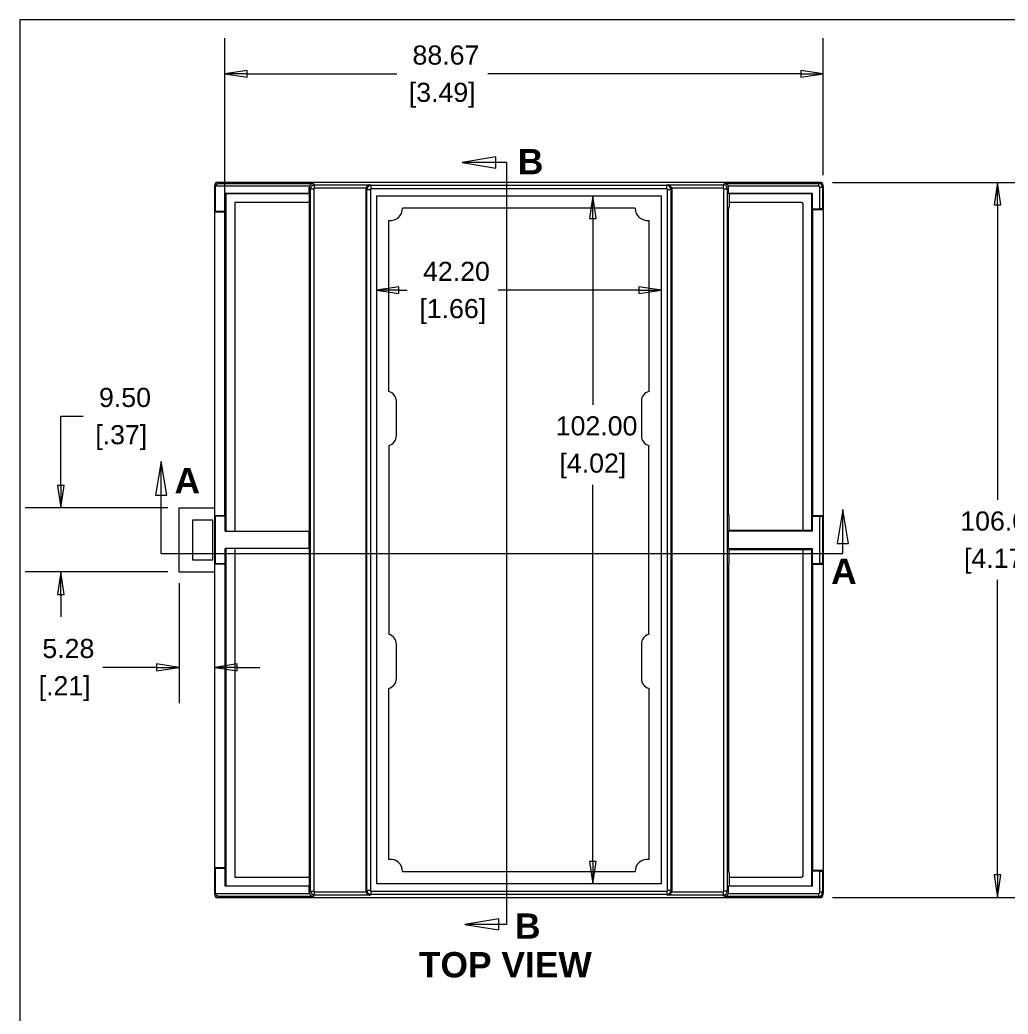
# Model space of a CAD drawing. Header units: millimetres. Extents: x 6 to 460, y 6 to 354.
# Drawn here: x 12.5 to 158.9, y 200 to 347.3 of the extents above; entities that cross this region are included whole.
import ezdxf

# ---------------------------------------------------------------- set-up
doc = ezdxf.new("R2010")
doc.units = ezdxf.units.MM
doc.header["$LTSCALE"] = 1.666667
doc.layers.get('0').update_dxf_attribs({"lineweight": 25})
for name, color, linetype, lineweight in [('Dimension (ANSI)', 7, 'Continuous', 9), ('Section Line (ANSI)', 7, 'Continuous', 9), ('Sketch Geometry (ANSI)', 7, 'Continuous', 9), ('Symbol (ANSI)', 7, 'Continuous', 9), ('Visible (ANSI)', 7, 'Continuous', 9), ('Visible Narrow (ANSI)', 7, 'Continuous', 9)]:
    doc.layers.add(name, color=color, linetype=linetype, lineweight=lineweight)
doc.styles.add('Label Text (ANSI)', font='arialbd.ttf')
doc.styles.add('Note Text (ANSI)', font='arial.ttf')
doc.dimstyles.new('Default - mm_inch (ANSI)', dxfattribs={"dimscale": 1.666667, "dimtxt": 1.7, "dimasz": 2, "dimexe": 3.175, "dimexo": 1, "dimgap": 0.8, "dimtad": 0, "dimtih": 1, "dimtoh": 1, "dimrnd": 1e-08, "dimzin": 4, "dimdsep": 46, "dimtxsty": 'Note Text (ANSI)', "dimblk": 'Filled-1', "dimcen": 0.09, "dimdle": 10, "dimclrd": 256, "dimclre": 256, "dimclrt": 256, "dimadec": 1, "dimazin": 0, "dimtfac": 1.176471, "dimtofl": 0, "dimtmove": 0, "dimatfit": 3, "dimfxl": 1, "dimtolj": 1, "dimtzin": 0, "dimlwd": -1, "dimlwe": -1, "dimarcsym": 0})

# ---------------------------------------------------------------- blocks, each defined once
blk = doc.blocks.new('Borders Hammond Border')
at = {"layer": 'Sketch Geometry (ANSI)'}
for p, q in [((7.5, 208.4), (7.5, 7.5)), ((271.9, 208.4), (7.5, 208.4))]:
    blk.add_line(p, q, dxfattribs=at)
blk = doc.blocks.new('2dTransSection0')
at = {"layer": 'Section Line (ANSI)', "linetype": 'Continuous'}
for p, q in [((20.064, 169.133), (19.564, 166.133)), ((20.064, 166.133), (20.064, 169.133)), ((20.564, 166.133), (20.064, 169.133)), ((19.564, 166.133), (20.564, 166.133)), ((20.064, 160.945), (20.064, 166.133)), ((80.662, 164.842), (80.162, 161.842)), ((80.662, 161.842), (80.662, 164.842)), ((81.162, 161.842), (80.662, 164.842)), ((80.162, 161.842), (81.162, 161.842)), ((80.662, 160.945), (80.662, 161.842)), ((20.064, 160.945), (80.662, 160.945)), ((20.064, 160.945), (29.138, 160.945)), ((71.587, 160.945), (80.662, 160.945))]:
    blk.add_line(p, q, dxfattribs=at)
at = {"layer": 'Section Line (ANSI)', "linetype": 'Continuous', "flags": 128}
for points in [[(20.564, 166.133), (20.064, 169.133), (19.564, 166.133), (20.564, 166.133)], [(81.162, 161.842), (80.662, 164.842), (80.162, 161.842), (81.162, 161.842)]]:
    blk.add_lwpolyline(points, dxfattribs=at)
at = {"layer": 'Section Line (ANSI)'}
for points in [[(20.564, 166.133), (20.064, 169.133), (19.564, 166.133), (20.564, 166.133)], [(81.162, 161.842), (80.662, 164.842), (80.162, 161.842), (81.162, 161.842)]]:
    blk.add_solid(points, dxfattribs=at)
at = {"layer": 'Section Line (ANSI)', "char_height": 2.25, "attachment_point": 7, "style": 'Label Text (ANSI)'}
for insert in [(21.244, 166.291), (79.615, 158.235)]:
    blk.add_mtext('A', dxfattribs=dict(at, insert=insert))
blk = doc.blocks.new('2dTransSection1')
at = {"layer": 'Section Line (ANSI)', "linetype": 'Continuous'}
for p, q in [((49.8, 196.211), (46.8, 195.711)), ((49.8, 195.711), (46.8, 195.711)), ((46.8, 195.711), (49.8, 195.211)), ((49.8, 195.211), (49.8, 196.211)), ((50.753, 195.711), (49.8, 195.711)), ((50.753, 195.711), (50.753, 127.96)), ((50.753, 195.711), (50.753, 188.641)), ((50.753, 135.03), (50.753, 127.96)), ((50.063, 128.46), (47.063, 127.96)), ((50.063, 127.46), (50.063, 128.46)), ((50.063, 127.96), (47.063, 127.96)), ((47.063, 127.96), (50.063, 127.46)), ((50.753, 127.96), (50.063, 127.96))]:
    blk.add_line(p, q, dxfattribs=at)
at = {"layer": 'Section Line (ANSI)', "linetype": 'Continuous', "flags": 128}
for points in [[(49.8, 196.211), (46.8, 195.711), (49.8, 195.211), (49.8, 196.211)], [(50.063, 128.46), (47.063, 127.96), (50.063, 127.46), (50.063, 128.46)]]:
    blk.add_lwpolyline(points, dxfattribs=at)
at = {"layer": 'Section Line (ANSI)'}
for points in [[(49.8, 196.211), (46.8, 195.711), (49.8, 195.211), (49.8, 196.211)], [(50.063, 128.46), (47.063, 127.96), (50.063, 127.46), (50.063, 128.46)]]:
    blk.add_solid(points, dxfattribs=at)
at = {"layer": 'Section Line (ANSI)', "char_height": 2.25, "attachment_point": 7, "style": 'Label Text (ANSI)'}
for insert in [(51.76, 194.672), (51.51, 126.677)]:
    blk.add_mtext('B', dxfattribs=dict(at, insert=insert))
blk = doc.blocks.new('Filled-1')
at = {"color": 0}
for p, q in [((0, 0), (-1, 0.15)), ((-1, 0.15), (-1, -0.15)), ((-1, 0), (0, 0)), ((-1, -0.15), (0, 0))]:
    blk.add_line(p, q, dxfattribs=at)
at = {"color": 0, "flags": 128}
blk.add_lwpolyline([(-1, -0.15), (0, 0), (-1, 0.15), (-1, -0.15)], dxfattribs=at)
at = {"color": 0}
blk.add_solid([(-1, -0.15), (0, 0), (-1, 0.15), (-1, -0.15)], dxfattribs=at)
blk = doc.blocks.new('*D27')
at = {"layer": 'Defpoints', "color": 0, "transparency": 16777216}
for p in [(36.08, 275), (18.55, 265.5), (36.08, 265.5)]:
    blk.add_point(p, dxfattribs=at)
at = {"layer": 'Dimension (ANSI)', "transparency": 16777216}
for p, q in [((18.55, 278.33), (18.55, 288.57)), ((18.55, 288.57), (21.88, 288.57)), ((34.42, 275), (13.26, 275)), ((34.42, 265.5), (13.26, 265.5)), ((18.55, 262.17), (18.55, 258.83))]:
    blk.add_line(p, q, dxfattribs=at)
at = {"layer": 'Dimension (ANSI)', "transparency": 16777216, "xscale": 3.333333333333333, "yscale": 3.333333333333333, "zscale": 3.333333333333333}
for p, rotation in [((18.55, 275), 270), ((18.55, 265.5), 90)]:
    blk.add_blockref('Filled-1', p, dxfattribs=dict(at, rotation=rotation))
at = {"layer": 'Dimension (ANSI)', "transparency": 16777216, "char_height": 2.833, "attachment_point": 5, "style": 'Note Text (ANSI)'}
for s, insert in [('\\A1; 9.50', (27.52, 291.35)), ('\\A1;[.37]', (27.52, 285.42))]:
    blk.add_mtext(s, dxfattribs=dict(at, insert=insert))
blk = doc.blocks.new('*D33')
at = {"layer": 'Defpoints', "color": 0, "transparency": 16777216}
for p in [(42.86, 339.32), (131.53, 322.65), (42.86, 273.87)]:
    blk.add_point(p, dxfattribs=at)
at = {"layer": 'Dimension (ANSI)', "transparency": 16777216}
for p, q in [((42.86, 275.53), (42.86, 344.61)), ((131.53, 324.32), (131.53, 344.61)), ((46.19, 339.32), (68.33, 339.32)), ((128.2, 339.32), (81.82, 339.32))]:
    blk.add_line(p, q, dxfattribs=at)
at = {"layer": 'Dimension (ANSI)', "transparency": 16777216, "xscale": 3.333333333333333, "yscale": 3.333333333333333, "zscale": 3.333333333333333, "rotation": 180}
blk.add_blockref('Filled-1', (42.86, 339.32), dxfattribs=at)
at = {"layer": 'Dimension (ANSI)', "transparency": 16777216, "xscale": 3.333333333333333, "yscale": 3.333333333333333, "zscale": 3.333333333333333}
blk.add_blockref('Filled-1', (131.53, 339.32), dxfattribs=at)
at = {"layer": 'Dimension (ANSI)', "transparency": 16777216, "char_height": 2.833, "attachment_point": 5, "style": 'Note Text (ANSI)'}
for s, insert in [('\\A1; 88.67', (75.07, 342.1)), ('\\A1;[3.49]', (75.07, 336.17))]:
    blk.add_mtext(s, dxfattribs=dict(at, insert=insert))
blk = doc.blocks.new('*D35')
at = {"layer": 'Defpoints', "color": 0, "transparency": 16777216}
for p in [(131.23, 323.25), (131.23, 217.25), (157.32, 217.25)]:
    blk.add_point(p, dxfattribs=at)
at = {"layer": 'Dimension (ANSI)', "transparency": 16777216}
for p, q in [((132.89, 323.25), (162.61, 323.25)), ((157.32, 319.92), (157.32, 276.18)), ((157.32, 220.58), (157.32, 264.32)), ((132.89, 217.25), (162.61, 217.25))]:
    blk.add_line(p, q, dxfattribs=at)
at = {"layer": 'Dimension (ANSI)', "transparency": 16777216, "xscale": 3.333333333333333, "yscale": 3.333333333333333, "zscale": 3.333333333333333}
for p, rotation in [((157.32, 323.25), 90), ((157.32, 217.25), 270)]:
    blk.add_blockref('Filled-1', p, dxfattribs=dict(at, rotation=rotation))
at = {"layer": 'Dimension (ANSI)', "transparency": 16777216, "attachment_point": 5, "style": 'Note Text (ANSI)'}
for s, insert, char_height in [('\\A1; 106.00', (157.32, 273.03), 2.8333), ('\\A1;[4.17]', (157.32, 267.1), 2.833)]:
    blk.add_mtext(s, dxfattribs=dict(at, insert=insert, char_height=char_height))
blk = doc.blocks.new('*D36')
at = {"layer": 'Defpoints', "color": 0, "transparency": 16777216}
for p in [(65.33, 321.25), (107.53, 321.25), (65.33, 307.26)]:
    blk.add_point(p, dxfattribs=at)
at = {"layer": 'Dimension (ANSI)', "transparency": 16777216}
for p, q in [((68.66, 307.26), (69.89, 307.26)), ((104.19, 307.26), (83.37, 307.26))]:
    blk.add_line(p, q, dxfattribs=at)
at = {"layer": 'Dimension (ANSI)', "transparency": 16777216, "xscale": 3.333333333333333, "yscale": 3.333333333333333, "zscale": 3.333333333333333, "rotation": 180}
blk.add_blockref('Filled-1', (65.33, 307.26), dxfattribs=at)
at = {"layer": 'Dimension (ANSI)', "transparency": 16777216, "xscale": 3.333333333333333, "yscale": 3.333333333333333, "zscale": 3.333333333333333}
blk.add_blockref('Filled-1', (107.53, 307.26), dxfattribs=at)
at = {"layer": 'Dimension (ANSI)', "transparency": 16777216, "char_height": 2.833, "attachment_point": 5, "style": 'Note Text (ANSI)'}
for s, insert in [('\\A1; 42.20', (76.63, 310.04)), ('\\A1;[1.66]', (76.63, 304.11))]:
    blk.add_mtext(s, dxfattribs=dict(at, insert=insert))
blk = doc.blocks.new('*D43')
at = {"layer": 'Defpoints', "color": 0, "transparency": 16777216}
for p in [(97.39, 321.25), (107.53, 321.25), (107.53, 219.25)]:
    blk.add_point(p, dxfattribs=at)
at = {"layer": 'Dimension (ANSI)', "transparency": 16777216}
for p, q in [((97.39, 317.92), (97.39, 290.29)), ((97.39, 222.58), (97.39, 278.43))]:
    blk.add_line(p, q, dxfattribs=at)
at = {"layer": 'Dimension (ANSI)', "transparency": 16777216, "xscale": 3.333333333333333, "yscale": 3.333333333333333, "zscale": 3.333333333333333}
for p, rotation in [((97.39, 321.25), 90), ((97.39, 219.25), 270)]:
    blk.add_blockref('Filled-1', p, dxfattribs=dict(at, rotation=rotation))
at = {"layer": 'Dimension (ANSI)', "transparency": 16777216, "attachment_point": 5, "style": 'Note Text (ANSI)'}
for s, insert, char_height in [('\\A1; 102.00', (97.39, 287.14), 2.8333), ('\\A1;[4.02]', (97.39, 281.21), 2.833)]:
    blk.add_mtext(s, dxfattribs=dict(at, insert=insert, char_height=char_height))
blk = doc.blocks.new('*D49')
at = {"layer": 'Defpoints', "color": 0, "transparency": 16777216}
for p in [(36.08, 265.5), (41.36, 253.14), (36.08, 251.36)]:
    blk.add_point(p, dxfattribs=at)
at = {"layer": 'Dimension (ANSI)', "transparency": 16777216}
for p, q in [((36.08, 263.83), (36.08, 246.07)), ((32.75, 251.36), (24.77, 251.36)), ((44.69, 251.36), (48.03, 251.36))]:
    blk.add_line(p, q, dxfattribs=at)
at = {"layer": 'Dimension (ANSI)', "transparency": 16777216, "xscale": 3.333333333333333, "yscale": 3.333333333333333, "zscale": 3.333333333333333}
blk.add_blockref('Filled-1', (36.08, 251.36), dxfattribs=at)
at = {"layer": 'Dimension (ANSI)', "transparency": 16777216, "xscale": 3.333333333333333, "yscale": 3.333333333333333, "zscale": 3.333333333333333, "rotation": 180}
blk.add_blockref('Filled-1', (41.36, 251.36), dxfattribs=at)
at = {"layer": 'Dimension (ANSI)', "transparency": 16777216, "char_height": 2.833, "attachment_point": 5, "style": 'Note Text (ANSI)'}
for s, insert in [('\\A1; 5.28', (19.13, 254.14)), ('\\A1;[.21]', (19.13, 248.21))]:
    blk.add_mtext(s, dxfattribs=dict(at, insert=insert))

msp = doc.modelspace()

# ---------------------------------------------------------------- linework, layer by layer
at = {"layer": 'Visible (ANSI)'}
for p, q in [((41.428, 323.051), (41.428, 322.984)), ((131.228, 323.251), (41.628, 323.251)), ((130.929, 323.251), (41.927, 323.251)), ((131.428, 323.051), (131.428, 322.984)), ((41.327, 322.651), (41.327, 217.851)), ((41.428, 322.483), (41.428, 318.923)), ((55.379, 321.583), (42.928, 321.583)), ((42.928, 318.923), (42.928, 321.583)), ((55.379, 321.551), (43.028, 321.551)), ((43.028, 321.551), (43.028, 271.543)), ((55.379, 321.583), (55.379, 322.483)), ((55.379, 321.583), (55.379, 319.241)), ((63.774, 322.293), (63.774, 218.21)), ((109.082, 322.292), (109.082, 218.209)), ((117.477, 321.583), (117.477, 322.483)), ((129.905, 321.583), (117.477, 321.583)), ((117.607, 319.758), (117.607, 321.583)), ((129.828, 321.551), (117.607, 321.551)), ((129.828, 271.651), (129.828, 321.551)), ((129.905, 319.33), (129.905, 321.583)), ((131.428, 322.536), (131.428, 322.536)), ((131.529, 322.651), (131.529, 217.851)), ((44.328, 320.251), (44.328, 271.543)), ((55.379, 320.251), (44.328, 320.251)), ((65.328, 321.251), (65.328, 219.251)), ((65.328, 321.251), (107.528, 321.251)), ((107.528, 321.251), (107.528, 219.251)), ((128.328, 320.251), (117.607, 320.251)), ((128.528, 271.651), (128.528, 320.051)), ((41.358, 318.807), (41.428, 318.923)), ((41.358, 273.867), (41.358, 318.807)), ((42.859, 318.807), (41.358, 318.807)), ((42.928, 318.923), (41.428, 318.923)), ((42.859, 318.807), (42.928, 318.923)), ((42.859, 273.867), (42.859, 318.807)), ((55.379, 319.241), (55.379, 274.241)), ((103.679, 319.401), (69.177, 319.401)), ((117.477, 319.241), (117.607, 319.758)), ((117.477, 274.241), (117.477, 319.241)), ((129.905, 319.33), (131.03, 319.33)), ((129.998, 319.214), (129.905, 319.33)), ((129.998, 273.864), (129.998, 319.214)), ((129.998, 319.214), (131.498, 319.214)), ((131.43, 319.327), (131.498, 319.214)), ((131.498, 319.214), (131.498, 273.864)), ((67.178, 292.251), (67.178, 317.619)), ((105.678, 317.619), (105.678, 292.251)), ((68.278, 285.697), (68.278, 290.805)), ((104.578, 290.805), (104.578, 285.697)), ((67.178, 284.251), (67.178, 256.251)), ((105.678, 256.251), (105.678, 284.251)), ((36.083, 275.001), (41.327, 275.001)), ((36.083, 265.501), (36.083, 275.001)), ((55.379, 274.241), (55.379, 271.543)), ((117.594, 273.777), (117.477, 274.241)), ((38.09, 273.201), (38.09, 267.301)), ((41.09, 273.201), (38.09, 273.201)), ((41.09, 267.301), (41.09, 273.201)), ((41.358, 273.867), (42.859, 273.867)), ((41.358, 273.867), (41.428, 273.751)), ((41.428, 273.751), (41.428, 266.751)), ((42.928, 273.751), (41.428, 273.751)), ((42.928, 273.751), (42.859, 273.867)), ((42.928, 271.543), (42.928, 273.751)), ((117.594, 271.641), (117.594, 273.777)), ((129.998, 273.864), (129.905, 273.748)), ((129.905, 271.548), (129.905, 273.748)), ((129.905, 273.748), (131.03, 273.748)), ((129.998, 273.864), (131.498, 273.864)), ((131.43, 273.751), (131.498, 273.864)), ((42.928, 271.543), (55.379, 271.543)), ((55.379, 268.959), (55.379, 271.543)), ((117.477, 271.548), (117.594, 271.641)), ((117.477, 268.954), (117.477, 271.548)), ((129.905, 271.548), (117.477, 271.548)), ((129.905, 271.651), (117.594, 271.651)), ((42.928, 266.751), (42.928, 268.959)), ((55.379, 268.959), (42.928, 268.959)), ((43.028, 268.959), (43.028, 218.951)), ((44.328, 268.959), (44.328, 220.251)), ((55.379, 268.959), (55.379, 266.261)), ((117.594, 268.861), (117.477, 268.954)), ((117.477, 268.954), (129.905, 268.954)), ((117.594, 266.725), (117.594, 268.861)), ((117.594, 268.851), (129.905, 268.851)), ((128.528, 220.451), (128.528, 268.851)), ((129.828, 218.951), (129.828, 268.851)), ((129.905, 266.754), (129.905, 268.954)), ((38.09, 267.301), (41.09, 267.301)), ((41.358, 266.635), (41.428, 266.751)), ((41.428, 266.751), (42.928, 266.751)), ((42.928, 266.751), (42.859, 266.635)), ((129.905, 266.754), (129.998, 266.638)), ((129.905, 266.754), (131.03, 266.754)), ((131.498, 266.638), (131.43, 266.751)), ((36.083, 265.501), (41.327, 265.501)), ((41.358, 221.695), (41.358, 266.635)), ((42.859, 266.635), (41.358, 266.635)), ((42.859, 266.635), (42.859, 221.695)), ((55.379, 266.261), (55.379, 221.261)), ((117.477, 266.261), (117.594, 266.725)), ((117.477, 266.261), (117.477, 221.261)), ((129.998, 221.288), (129.998, 266.638)), ((129.998, 266.638), (131.498, 266.638)), ((131.498, 266.638), (131.498, 221.288)), ((68.278, 249.697), (68.278, 254.805)), ((104.578, 254.805), (104.578, 249.697)), ((67.178, 222.883), (67.178, 248.251)), ((105.678, 248.251), (105.678, 222.883)), ((41.428, 221.579), (41.358, 221.695)), ((41.358, 221.695), (42.859, 221.695)), ((41.428, 221.579), (41.428, 218.019)), ((41.428, 221.579), (42.928, 221.579)), ((42.859, 221.695), (42.928, 221.579)), ((42.928, 218.919), (42.928, 221.579)), ((55.379, 221.261), (55.379, 218.919)), ((69.177, 221.101), (103.679, 221.101)), ((117.607, 220.744), (117.477, 221.261)), ((129.998, 221.288), (129.905, 221.172)), ((131.03, 221.172), (129.905, 221.172)), ((129.905, 218.919), (129.905, 221.172)), ((129.998, 221.288), (131.498, 221.288)), ((131.498, 221.288), (131.43, 221.175)), ((44.328, 220.251), (55.379, 220.251)), ((117.607, 218.919), (117.607, 220.744)), ((117.607, 220.251), (128.328, 220.251)), ((55.379, 218.919), (42.928, 218.919)), ((43.028, 218.951), (55.379, 218.951)), ((55.379, 218.019), (55.379, 218.919)), ((107.528, 219.251), (65.328, 219.251)), ((129.905, 218.919), (117.477, 218.919)), ((117.477, 218.019), (117.477, 218.919)), ((117.607, 218.951), (129.828, 218.951)), ((41.428, 217.518), (41.428, 217.451)), ((41.628, 217.251), (131.228, 217.251)), ((41.927, 217.251), (130.929, 217.251)), ((131.428, 217.966), (131.428, 217.966)), ((131.428, 217.518), (131.428, 217.451))]:
    msp.add_line(p, q, dxfattribs=at)
for centre, radius, start, end in [((41.927, 322.651), 0.6, 90.00016, 180.00124), ((130.929, 322.651), 0.6, 359.99876, 89.99984), ((42.028, 322.483), 0.6, 160.17769, 180.00009), ((55.979, 322.483), 0.6, 160.17881, 180.00013), ((64.374, 322.293), 0.6, 169.98992, 180.00006), ((108.482, 322.293), 0.6, 359.9166, 10.01008), ((116.877, 322.483), 0.6, 359.99987, 19.82119), ((128.328, 320.051), 0.2, 0, 90), ((67.428, 319.351), 1.75, 261.78679, 1.63725), ((105.428, 319.351), 1.75, 178.36275, 278.21321), ((66.778, 290.805), 1.5, 0, 74.53399), ((106.078, 290.805), 1.5, 105.46601, 180), ((66.778, 285.697), 1.5, 285.46601, 0), ((106.078, 285.697), 1.5, 180, 254.53399), ((66.778, 254.805), 1.5, 0, 74.53399), ((106.078, 254.805), 1.5, 105.46601, 180), ((66.778, 249.697), 1.5, 285.46601, 0), ((106.078, 249.697), 1.5, 180, 254.53399), ((67.428, 221.151), 1.75, 358.36275, 98.21321), ((105.428, 221.151), 1.75, 81.78679, 181.63725), ((128.328, 220.451), 0.2, 270, 0), ((64.374, 218.209), 0.6, 179.9166, 190.01008), ((108.482, 218.209), 0.6, 349.98992, 0.00006), ((41.927, 217.851), 0.6, 179.99876, 269.99984), ((42.028, 218.019), 0.6, 179.99991, 199.82231), ((55.979, 218.019), 0.6, 179.99987, 199.82119), ((116.877, 218.019), 0.6, 340.17881, 0.00013), ((130.929, 217.851), 0.6, 270.00016, 0.00124)]:
    msp.add_arc(centre, radius, start, end, dxfattribs=at)
for centre, major_axis, ratio, start_param, end_param in [((41.628, 323.051), (-0.141, 0.141), 0.9999045, 5.4978349, 7.0685357), ((131.228, 323.051), (0.141, 0.141), 0.9999045, 5.4978349, 7.0685357), ((131.03, 319.327), (0.4, 0), 0.0087265, 0.0052168, 1.5707774), ((131.03, 273.751), (0.4, 0), 0.0087265, 4.7124079, 6.2779685), ((131.03, 266.751), (0.4, 0), 0.0087265, 0.0052168, 1.5707774), ((131.03, 221.175), (0.4, 0), 0.0087265, 4.7124079, 6.2779685), ((41.628, 217.451), (-0.141, -0.141), 0.9999045, 5.4978349, 7.0685357), ((131.228, 217.451), (0.141, -0.141), 0.9999045, 5.4978349, 7.0685357)]:
    msp.add_ellipse(centre, major_axis=major_axis, ratio=ratio, start_param=start_param, end_param=end_param, dxfattribs=at)
for points, knots in [([(41.464, 322.686), (41.482, 322.737), (41.508, 322.787), (41.572, 322.877), (41.61, 322.916), (41.701, 322.992), (41.764, 323.028), (41.896, 323.075), (41.964, 323.086), (42.026, 323.086)], [-0.081051944, -0.081051944, -0.081051944, -0.081051944, -0.064957781, -0.064957781, -0.048493384, -0.048493384, -0.024246692, -0.024246692, 0, 0, 0, 0]), ([(55.976, 323.086), (55.931, 323.086), (55.888, 323.08), (55.848, 323.071), (55.808, 323.062), (55.771, 323.049), (55.736, 323.034), (55.702, 323.018), (55.67, 323), (55.641, 322.98), (55.612, 322.96), (55.586, 322.938), (55.562, 322.915), (55.538, 322.892), (55.517, 322.868), (55.498, 322.843), (55.48, 322.818), (55.463, 322.792), (55.449, 322.765), (55.435, 322.739), (55.424, 322.712), (55.414, 322.686)], [0, 0, 0, 0, 0.1428571, 0.1428571, 0.1428571, 0.2857143, 0.2857143, 0.2857143, 0.4285714, 0.4285714, 0.4285714, 0.5714286, 0.5714286, 0.5714286, 0.7142857, 0.7142857, 0.7142857, 0.8571429, 0.8571429, 0.8571429, 1, 1, 1, 1]), ([(64.366, 322.898), (64.297, 322.897), (64.222, 322.883), (64.079, 322.825), (64.01, 322.781), (63.914, 322.685), (63.876, 322.635), (63.816, 322.522), (63.794, 322.46), (63.783, 322.398)], [-0.347448863, -0.347448863, -0.347448863, -0.347448863, -0.319158327, -0.319158327, -0.290867792, -0.290867792, -0.271525487, -0.271525487, -0.252625574, -0.252625574, -0.252625574, -0.252625574]), ([(109.073, 322.398), (109.062, 322.459), (109.041, 322.522), (108.981, 322.634), (108.943, 322.684), (108.847, 322.78), (108.778, 322.825), (108.635, 322.883), (108.559, 322.897), (108.49, 322.898)], [-0.09482299, -0.09482299, -0.09482299, -0.09482299, -0.076016105, -0.076016105, -0.056766837, -0.056766837, -0.028383419, -0.028383419, 0, 0, 0, 0]), ([(117.442, 322.686), (117.424, 322.736), (117.398, 322.787), (117.334, 322.877), (117.297, 322.916), (117.205, 322.992), (117.142, 323.028), (117.011, 323.075), (116.943, 323.086), (116.881, 323.086)], [-0.080959314, -0.080959314, -0.080959314, -0.080959314, -0.064909434, -0.064909434, -0.048489326, -0.048489326, -0.024244663, -0.024244663, 0, 0, 0, 0]), ([(42.026, 217.416), (41.963, 217.416), (41.895, 217.427), (41.764, 217.474), (41.701, 217.51), (41.609, 217.586), (41.572, 217.625), (41.508, 217.715), (41.482, 217.765), (41.464, 217.816)], [-0.285207909, -0.285207909, -0.285207909, -0.285207909, -0.260935674, -0.260935674, -0.236663438, -0.236663438, -0.220224611, -0.220224611, -0.204156017, -0.204156017, -0.204156017, -0.204156017]), ([(55.414, 217.816), (55.432, 217.766), (55.459, 217.715), (55.522, 217.625), (55.56, 217.586), (55.651, 217.51), (55.714, 217.474), (55.845, 217.427), (55.913, 217.416), (55.975, 217.416)], [-0.080959314, -0.080959314, -0.080959314, -0.080959314, -0.064909434, -0.064909434, -0.048489326, -0.048489326, -0.024244663, -0.024244663, 0, 0, 0, 0]), ([(63.783, 218.104), (63.794, 218.043), (63.816, 217.98), (63.875, 217.868), (63.913, 217.818), (64.009, 217.722), (64.078, 217.677), (64.222, 217.619), (64.297, 217.605), (64.366, 217.604)], [-0.09482299, -0.09482299, -0.09482299, -0.09482299, -0.076016105, -0.076016105, -0.056766837, -0.056766837, -0.028383419, -0.028383419, 0, 0, 0, 0]), ([(109.073, 218.104), (109.062, 218.042), (109.04, 217.98), (108.98, 217.867), (108.942, 217.817), (108.846, 217.721), (108.777, 217.677), (108.634, 217.619), (108.559, 217.605), (108.49, 217.604)], [0.252625574, 0.252625574, 0.252625574, 0.252625574, 0.271525487, 0.271525487, 0.290867792, 0.290867792, 0.319158327, 0.319158327, 0.347448863, 0.347448863, 0.347448863, 0.347448863]), ([(116.88, 217.416), (116.925, 217.416), (116.968, 217.422), (117.008, 217.431), (117.048, 217.44), (117.085, 217.453), (117.12, 217.468), (117.155, 217.484), (117.186, 217.502), (117.215, 217.522), (117.244, 217.542), (117.271, 217.564), (117.294, 217.587), (117.318, 217.61), (117.339, 217.634), (117.358, 217.659), (117.377, 217.684), (117.393, 217.71), (117.407, 217.737), (117.421, 217.763), (117.432, 217.79), (117.442, 217.816)], [0, 0, 0, 0, 0.1428571, 0.1428571, 0.1428571, 0.2857143, 0.2857143, 0.2857143, 0.4285714, 0.4285714, 0.4285714, 0.5714286, 0.5714286, 0.5714286, 0.7142857, 0.7142857, 0.7142857, 0.8571429, 0.8571429, 0.8571429, 1, 1, 1, 1])]:
    msp.add_open_spline(points, degree=3, knots=knots, dxfattribs=at)
at = {"layer": 'Visible Narrow (ANSI)'}
for p, q in [((42.026, 323.086), (41.927, 323.251)), ((42.026, 323.086), (55.976, 323.086)), ((55.976, 323.086), (55.978, 323.083)), ((56.164, 322.898), (55.978, 323.083)), ((56.164, 322.898), (64.366, 322.898)), ((64.52, 322.812), (64.366, 322.898)), ((64.52, 322.312), (64.52, 322.812)), ((64.52, 322.812), (108.336, 322.812)), ((108.49, 322.898), (108.336, 322.812)), ((108.336, 322.312), (108.336, 322.812)), ((108.49, 322.898), (116.692, 322.898)), ((116.881, 323.086), (116.692, 322.898)), ((116.692, 322.898), (116.692, 322.398)), ((116.881, 323.086), (130.83, 323.086)), ((130.929, 323.251), (130.83, 323.086)), ((41.327, 322.651), (41.428, 322.483)), ((55.414, 322.686), (41.464, 322.686)), ((55.379, 322.483), (55.564, 322.298)), ((55.564, 218.204), (55.564, 322.298)), ((56.064, 322.298), (56.064, 218.204)), ((63.783, 322.398), (56.164, 322.398)), ((63.774, 322.293), (63.92, 322.212)), ((63.92, 218.29), (63.92, 322.212)), ((64.42, 322.212), (64.42, 218.29)), ((108.336, 322.312), (64.52, 322.312)), ((108.436, 218.29), (108.436, 322.212)), ((108.436, 322.212), (108.936, 322.212)), ((108.936, 322.212), (109.073, 322.289)), ((108.936, 322.212), (108.936, 218.29)), ((116.692, 322.398), (109.073, 322.398)), ((109.082, 322.292), (109.073, 322.289)), ((116.792, 218.204), (116.792, 322.298)), ((116.792, 322.298), (117.292, 322.298)), ((117.292, 322.298), (117.477, 322.483)), ((117.292, 322.298), (117.292, 218.204)), ((130.83, 322.686), (117.442, 322.686)), ((131.03, 319.33), (131.03, 322.486)), ((131.43, 322.486), (131.03, 322.486)), ((131.43, 322.486), (131.529, 322.651)), ((131.43, 322.486), (131.43, 319.327)), ((131.03, 266.754), (131.03, 273.748)), ((131.43, 273.751), (131.43, 266.751)), ((131.03, 218.016), (131.03, 221.172)), ((131.43, 221.175), (131.43, 218.016)), ((55.564, 218.204), (55.379, 218.019)), ((55.564, 218.204), (56.064, 218.204)), ((63.774, 218.21), (63.784, 218.213)), ((63.92, 218.29), (63.784, 218.213)), ((64.42, 218.29), (63.92, 218.29)), ((64.52, 218.19), (108.336, 218.19)), ((64.52, 217.69), (64.52, 218.19)), ((108.336, 218.19), (108.336, 217.69)), ((109.082, 218.209), (108.936, 218.29)), ((117.477, 218.019), (117.292, 218.204)), ((41.428, 218.019), (41.327, 217.851)), ((41.464, 217.816), (55.414, 217.816)), ((41.927, 217.251), (42.026, 217.416)), ((55.975, 217.416), (42.026, 217.416)), ((55.975, 217.416), (56.164, 217.604)), ((56.164, 217.604), (56.164, 218.104)), ((56.164, 218.104), (63.783, 218.104)), ((64.366, 217.604), (56.164, 217.604)), ((64.366, 217.604), (64.52, 217.69)), ((108.336, 217.69), (64.52, 217.69)), ((108.336, 217.69), (108.49, 217.604)), ((116.692, 217.604), (108.49, 217.604)), ((109.073, 218.104), (116.692, 218.104)), ((116.692, 217.604), (116.878, 217.419)), ((116.88, 217.416), (116.878, 217.419)), ((130.83, 217.416), (116.88, 217.416)), ((117.442, 217.816), (130.83, 217.816)), ((130.83, 217.416), (130.929, 217.251)), ((131.529, 217.851), (131.43, 218.016))]:
    msp.add_line(p, q, dxfattribs=at)
for centre, start, end in [((130.83, 322.486), 359.99841, 90.00132), ((130.83, 218.016), 269.99867, 0.0012)]:
    msp.add_arc(centre, 0.2, start, end, dxfattribs=at)
for centre, major_axis, ratio, start_param, end_param in [((56.164, 322.298), (0.424, 0.424), 0.9999471, 0.7854146, 2.3561436), ((56.164, 322.398), (0, 0.5), 0.0000478, 4.7124231, 6.2744779), ((64.52, 322.212), (0.291, 0.524), 0.9998879, 0.5071304, 2.0778054), ((108.336, 322.212), (-0.291, 0.525), 0.9998879, 4.2054538, 5.7761077), ((116.692, 322.298), (-0.424, 0.424), 0.9999471, 3.9270616, 5.4977739), ((130.83, 322.486), (-0.514, 0.309), 0.999977, 3.6820501, 5.2527982), ((130.83, 322.686), (0, 0.4), 0.0000195, 0.0087184, 1.5707812), ((56.064, 322.298), (-0.5, 0), 0.0000521, 0.0087085, 1.5707638), ((64.42, 322.212), (-0.5, 0), 0.0000526, 0.0156903, 1.5707634), ((56.164, 218.204), (-0.424, 0.424), 0.9999471, 0.7854709, 2.3561792), ((64.52, 218.29), (-0.291, 0.525), 0.9998879, 1.0638697, 2.6345196), ((108.336, 218.29), (0.291, 0.524), 0.9998879, 3.6487275, 5.2194068), ((108.436, 218.29), (0.5, 0), 0.0000519, 0.0156901, 1.5707636), ((116.692, 218.204), (0.424, 0.424), 0.9999471, 3.9270051, 5.4977384), ((116.792, 218.204), (0.5, 0), 0.0000515, 0.0087083, 1.5707641), ((116.692, 218.104), (0, -0.5), 0.0000475, 4.7124233, 6.2744781), ((130.83, 218.016), (0.515, 0.309), 0.999977, 4.1720401, 5.7427859), ((130.83, 217.816), (0, -0.4), 0.000025, 4.7124119, 6.2744661), ((131.03, 218.016), (0.4, 0), 0.000017, 0.0052245, 1.5707889)]:
    msp.add_ellipse(centre, major_axis=major_axis, ratio=ratio, start_param=start_param, end_param=end_param, dxfattribs=at)
for points, knots in [([(56.064, 322.298), (56.064, 322.308), (56.065, 322.319), (56.069, 322.329), (56.072, 322.338), (56.077, 322.348), (56.083, 322.356), (56.089, 322.365), (56.096, 322.372), (56.105, 322.378), (56.113, 322.385), (56.123, 322.389), (56.133, 322.393), (56.143, 322.396), (56.153, 322.398), (56.164, 322.398)], [0.00002875, 0.00002875, 0.00002875, 0.00002875, 0.2, 0.2, 0.2, 0.4, 0.4, 0.4, 0.6, 0.6, 0.6, 0.8, 0.8, 0.8, 0.99999543, 0.99999543, 0.99999543, 0.99999543]), ([(64.42, 322.212), (64.42, 322.223), (64.422, 322.233), (64.425, 322.243), (64.429, 322.253), (64.433, 322.262), (64.439, 322.271), (64.446, 322.279), (64.453, 322.287), (64.462, 322.293), (64.47, 322.299), (64.479, 322.304), (64.489, 322.307), (64.499, 322.31), (64.509, 322.312), (64.52, 322.312)], [0.00001223, 0.00001223, 0.00001223, 0.00001223, 0.2, 0.2, 0.2, 0.4, 0.4, 0.4, 0.6, 0.6, 0.6, 0.8, 0.8, 0.8, 1, 1, 1, 1]), ([(108.336, 322.312), (108.337, 322.312), (108.338, 322.312), (108.339, 322.312), (108.349, 322.312), (108.358, 322.31), (108.367, 322.307), (108.371, 322.306), (108.375, 322.304), (108.379, 322.302), (108.385, 322.299), (108.39, 322.296), (108.395, 322.293), (108.401, 322.288), (108.407, 322.283), (108.412, 322.277), (108.414, 322.275), (108.415, 322.273), (108.417, 322.271), (108.423, 322.262), (108.428, 322.253), (108.431, 322.243), (108.431, 322.242), (108.432, 322.241), (108.432, 322.24), (108.435, 322.231), (108.436, 322.222), (108.436, 322.212)], [0, 0, 0, 0, 0.01978998, 0.01978998, 0.01978998, 0.2, 0.2, 0.2, 0.28572329, 0.28572329, 0.28572329, 0.4, 0.4, 0.4, 0.55176786, 0.55176786, 0.55176786, 0.6, 0.6, 0.6, 0.8, 0.8, 0.8, 0.81788963, 0.81788963, 0.81788963, 0.99998, 0.99998, 0.99998, 0.99998]), ([(116.692, 322.398), (116.694, 322.398), (116.695, 322.398), (116.696, 322.398), (116.705, 322.397), (116.715, 322.396), (116.723, 322.393), (116.728, 322.391), (116.732, 322.39), (116.736, 322.388), (116.741, 322.385), (116.746, 322.382), (116.751, 322.378), (116.758, 322.374), (116.764, 322.368), (116.769, 322.362), (116.77, 322.36), (116.772, 322.358), (116.773, 322.356), (116.779, 322.348), (116.784, 322.338), (116.788, 322.329), (116.788, 322.328), (116.788, 322.327), (116.788, 322.326), (116.791, 322.317), (116.792, 322.307), (116.792, 322.298)], [0, 0, 0, 0, 0.01979134, 0.01979134, 0.01979134, 0.2, 0.2, 0.2, 0.28571101, 0.28571101, 0.28571101, 0.4, 0.4, 0.4, 0.55175173, 0.55175173, 0.55175173, 0.6, 0.6, 0.6, 0.8, 0.8, 0.8, 0.81787833, 0.81787833, 0.81787833, 0.99997686, 0.99997686, 0.99997686, 0.99997686]), ([(56.164, 218.104), (56.163, 218.104), (56.162, 218.104), (56.161, 218.105), (56.151, 218.105), (56.142, 218.106), (56.133, 218.109), (56.129, 218.111), (56.124, 218.112), (56.12, 218.114), (56.115, 218.117), (56.11, 218.12), (56.105, 218.124), (56.099, 218.128), (56.093, 218.134), (56.088, 218.14), (56.086, 218.142), (56.084, 218.144), (56.083, 218.146), (56.077, 218.154), (56.072, 218.164), (56.069, 218.173), (56.068, 218.174), (56.068, 218.175), (56.068, 218.176), (56.065, 218.185), (56.064, 218.195), (56.064, 218.204)], [0, 0, 0, 0, 0.01979144, 0.01979144, 0.01979144, 0.2, 0.2, 0.2, 0.28571103, 0.28571103, 0.28571103, 0.4, 0.4, 0.4, 0.55175173, 0.55175173, 0.55175173, 0.6, 0.6, 0.6, 0.8, 0.8, 0.8, 0.81787831, 0.81787831, 0.81787831, 0.99997668, 0.99997668, 0.99997668, 0.99997668]), ([(64.52, 218.19), (64.519, 218.19), (64.518, 218.19), (64.517, 218.19), (64.507, 218.19), (64.498, 218.192), (64.489, 218.195), (64.485, 218.196), (64.481, 218.198), (64.477, 218.2), (64.472, 218.203), (64.466, 218.206), (64.462, 218.209), (64.455, 218.214), (64.449, 218.219), (64.444, 218.225), (64.442, 218.227), (64.441, 218.229), (64.439, 218.231), (64.433, 218.24), (64.429, 218.249), (64.425, 218.259), (64.425, 218.26), (64.425, 218.261), (64.424, 218.262), (64.422, 218.271), (64.42, 218.28), (64.42, 218.29)], [0, 0, 0, 0, 0.01978997, 0.01978997, 0.01978997, 0.2, 0.2, 0.2, 0.2857233, 0.2857233, 0.2857233, 0.4, 0.4, 0.4, 0.55176786, 0.55176786, 0.55176786, 0.6, 0.6, 0.6, 0.8, 0.8, 0.8, 0.81788961, 0.81788961, 0.81788961, 0.99998003, 0.99998003, 0.99998003, 0.99998003]), ([(108.436, 218.29), (108.436, 218.279), (108.434, 218.269), (108.431, 218.259), (108.428, 218.249), (108.423, 218.24), (108.417, 218.231), (108.411, 218.223), (108.403, 218.215), (108.395, 218.209), (108.386, 218.203), (108.377, 218.198), (108.367, 218.195), (108.357, 218.192), (108.347, 218.19), (108.336, 218.19)], [0.00001235, 0.00001235, 0.00001235, 0.00001235, 0.2, 0.2, 0.2, 0.4, 0.4, 0.4, 0.6, 0.6, 0.6, 0.8, 0.8, 0.8, 1, 1, 1, 1]), ([(116.792, 218.204), (116.792, 218.194), (116.791, 218.183), (116.788, 218.173), (116.784, 218.164), (116.779, 218.154), (116.773, 218.146), (116.767, 218.137), (116.76, 218.13), (116.751, 218.124), (116.743, 218.117), (116.733, 218.113), (116.723, 218.109), (116.714, 218.106), (116.703, 218.104), (116.692, 218.104)], [0.00002706, 0.00002706, 0.00002706, 0.00002706, 0.2, 0.2, 0.2, 0.4, 0.4, 0.4, 0.6, 0.6, 0.6, 0.8, 0.8, 0.8, 0.99999621, 0.99999621, 0.99999621, 0.99999621])]:
    msp.add_open_spline(points, degree=3, knots=knots, dxfattribs=at)

# ---------------------------------------------------------------- block references
at = {"xscale": 1.666666666666667, "yscale": 1.666666666666667, "zscale": 1.666666666666667}
msp.add_blockref('Borders Hammond Border', (0, 0), dxfattribs=at)
at = {"layer": 'Section Line (ANSI)', "xscale": 1.666666666666667, "yscale": 1.666666666666667, "zscale": 1.666666666666667}
for name in ['2dTransSection1', '2dTransSection0']:
    msp.add_blockref(name, (0, 0), dxfattribs=at)

# ---------------------------------------------------------------- texts
at = {"layer": 'Symbol (ANSI)', "insert": (71.616, 205.354), "char_height": 3.75, "attachment_point": 7, "style": 'Label Text (ANSI)'}
msp.add_mtext('TOP VIEW', dxfattribs=at)

# ---------------------------------------------------------------- dimensions: what is measured, and where the dimension line sits
at = {"layer": 'Dimension (ANSI)'}
for base, p1, p2, angle, text, override, picture, middle in [((42.859, 339.318), (131.529, 322.651), (42.859, 273.867), 180, ' <>\\X[3.49]', {"dimgap": 0.8, "dimtih": 0, "dimtoh": 0, "dimdec": 2, "dimpost": '\\X', "dimtol": 0, "dimlim": 0, "dimtp": 0, "dimtm": 0, "dimtdec": 2, "dimatfit": 1}, '*D33', (75.072, 339.318)), ((157.318, 217.251), (131.228, 323.251), (131.228, 217.251), 90, ' <>\\X[4.17]', {"dimgap": 0.8, "dimdec": 2, "dimpost": '\\X', "dimtol": 0, "dimlim": 0, "dimtp": 0, "dimtm": 0, "dimtdec": 2, "dimatfit": 1}, '*D35', (157.318, 270.251)), ((65.328, 307.258), (107.528, 321.251), (65.328, 321.251), 180, ' <>\\X[1.66]', {"dimgap": 0.8, "dimtih": 0, "dimtoh": 0, "dimdec": 2, "dimpost": '\\X', "dimse1": 1, "dimse2": 1, "dimtol": 0, "dimlim": 0, "dimtp": 0, "dimtm": 0, "dimtdec": 2, "dimatfit": 1}, '*D36', (76.634, 307.258)), ((97.388, 321.251), (107.528, 219.251), (107.528, 321.251), 90, ' <>\\X[4.02]', {"dimgap": 0.8, "dimdec": 2, "dimpost": '\\X', "dimse1": 1, "dimse2": 1, "dimtol": 0, "dimlim": 0, "dimtp": 0, "dimtm": 0, "dimtdec": 2, "dimatfit": 1}, '*D43', (97.388, 284.363)), ((18.551, 265.501), (36.083, 275.001), (36.083, 265.501), 90, ' <>\\X[.37]', {"dimgap": 0.8, "dimdec": 2, "dimpost": '\\X', "dimtol": 0, "dimlim": 0, "dimtp": 0, "dimtm": 0, "dimtdec": 2, "dimatfit": 1}, '*D27', (27.524, 288.565))]:
    dim = msp.add_linear_dim(base=base, p1=p1, p2=p2, angle=angle, text=text, dimstyle='Default - mm_inch (ANSI)', override=override, dxfattribs=at)
    dim.commit()
    dim.dimension.update_dxf_attribs({"geometry": picture, "text_midpoint": middle, "dimtype": 160})
dim = msp.add_linear_dim(base=(36.0825, 251.3574), p1=(41.3585, 253.1442), p2=(36.0825, 265.501), text=' <>\\X[.21]', dimstyle='Default - mm_inch (ANSI)', override={"dimgap": 0.8, "dimtih": 0, "dimtoh": 0, "dimdec": 2, "dimpost": '\\X', "dimse1": 1, "dimtol": 0, "dimlim": 0, "dimtp": 0, "dimtm": 0, "dimtdec": 2, "dimatfit": 1}, dxfattribs=at)
dim.commit()
dim.dimension.update_dxf_attribs({"geometry": '*D49', "text_midpoint": (19.1267, 251.3574), "dimtype": 160})

doc.saveas('drawing.dxf')
